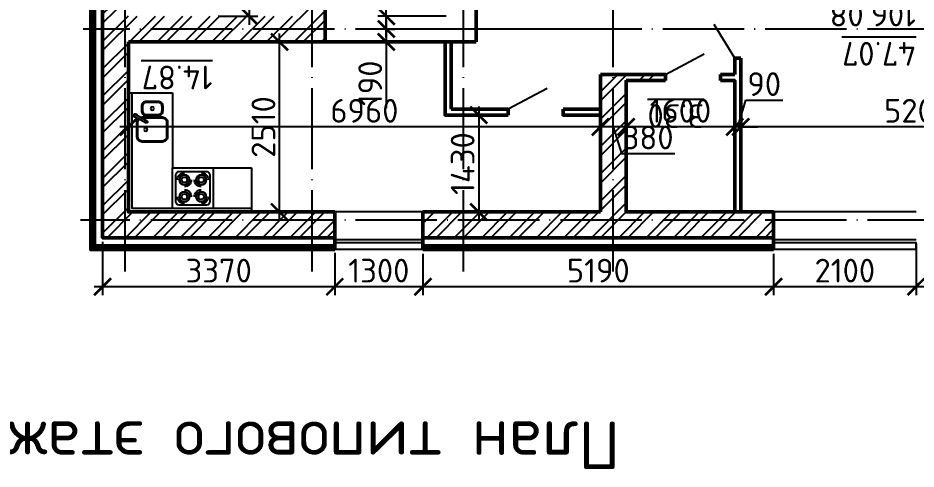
# Model space of a CAD drawing. Header units: millimetres. Extents: x -121275 to -95372, y 16759 to 40426.
# Drawn here: x -119570 to -119437.5, y 38621.2 to 38687.7 of the extents above; entities that cross this region are included whole.
import ezdxf

# ---------------------------------------------------------------- set-up
doc = ezdxf.new("R2010")
doc.units = ezdxf.units.MM
doc.header["$LTSCALE"] = 0.5
doc.linetypes.add('ACAD_ISO04W100', pattern=[30, 24, -3, 0, -3])
for name, color, linetype in [('kuhnja', 190, 'Continuous'), ('оси', 7, 'ACAD_ISO04W100'), ('размеры', 7, 'Continuous'), ('тонкие', 7, 'Continuous')]:
    doc.layers.add(name, color=color, linetype=linetype)
doc.layers.add('построения', color=6, linetype='Continuous', lineweight=25)
doc.layers.add('ТОНКИЕе', color=7, linetype='Continuous', lineweight=25)
doc.styles.add('Наклонный', font='isocpeur.ttf', dxfattribs={"height": 3.5})
doc.dimstyles.new('СТРОИТЕЛЬНЫЙ', dxfattribs={"dimtxt": 3.5, "dimasz": 2.5, "dimexe": 1.25, "dimexo": 0.625, "dimtad": 1, "dimdec": 0, "dimlfac": 100, "dimdsep": 46, "dimtxsty": 'Наклонный', "dimblk1": 'ARCHTICK', "dimblk2": 'ARCHTICK', "dimsah": 1, "dimcen": 0, "dimdle": 1.25, "dimadec": 0, "dimazin": 0, "dimtfac": 0.75, "dimtdec": 0, "dimtmove": 0, "dimatfit": 3, "dimldrblk": 'ARCHTICK', "dimfxl": 1, "dimtolj": 1, "dimtzin": 0, "dimarcsym": 0})

# ---------------------------------------------------------------- blocks, each defined once
blk = doc.blocks.new('_ArchTick')
at = {"color": 0, "linetype": 'ByBlock', "const_width": 0.15}
blk.add_lwpolyline([(-0.5, -0.5), (0.5, 0.5)], dxfattribs=at)
blk = doc.blocks.new('*D1319')
at = {"layer": 'Defpoints', "color": 0, "transparency": 16777216}
for p in [(-119481.41, 38686.1), (-119528.59, 38684.2), (-119515.65, 38684.2)]:
    blk.add_point(p, dxfattribs=at)
at = {"layer": 'размеры', "color": 0, "lineweight": -2, "transparency": 16777216}
for p, q in [((-119515.65, 38687.35), (-119515.65, 38684.2)), ((-119482.04, 38686.1), (-119516.9, 38686.1)), ((-119527.97, 38684.2), (-119514.4, 38684.2)), ((-119515.65, 38684.2), (-119515.65, 38674.5))]:
    blk.add_line(p, q, dxfattribs=at)
at = {"layer": 'размеры', "color": 0, "lineweight": -2, "transparency": 16777216, "xscale": 2.5, "yscale": 2.5, "zscale": 2.5}
for p, rotation in [((-119515.65, 38686.1), 90), ((-119515.65, 38684.2), 270)]:
    blk.add_blockref('_ArchTick', p, dxfattribs=dict(at, rotation=rotation))
at = {"layer": 'размеры', "color": 0, "transparency": 16777216, "insert": (-119518.02, 38678.1), "char_height": 3.5, "attachment_point": 5, "rotation": 90, "style": 'Наклонный'}
blk.add_mtext('\\A1;190', dxfattribs=at)
blk = doc.blocks.new('*D1320')
at = {"layer": 'Defpoints', "color": 0, "transparency": 16777216}
for p in [(-119515.65, 38688), (-119506.18, 38688), (-119515.65, 38686.1)]:
    blk.add_point(p, dxfattribs=at)
at = {"layer": 'размеры', "color": 0, "lineweight": -2, "transparency": 16777216}
for p, q in [((-119515.65, 38688), (-119515.65, 38697.7)), ((-119506.8, 38688), (-119516.9, 38688)), ((-119515.65, 38684.85), (-119515.65, 38688)), ((-119515.02, 38686.1), (-119514.4, 38686.1))]:
    blk.add_line(p, q, dxfattribs=at)
at = {"layer": 'размеры', "color": 0, "lineweight": -2, "transparency": 16777216, "xscale": 2.5, "yscale": 2.5, "zscale": 2.5}
for p, rotation in [((-119515.65, 38688), 90), ((-119515.65, 38686.1), 270)]:
    blk.add_blockref('_ArchTick', p, dxfattribs=dict(at, rotation=rotation))
at = {"layer": 'размеры', "color": 0, "transparency": 16777216, "insert": (-119518.02, 38694.1), "char_height": 3.5, "attachment_point": 5, "rotation": 90, "style": 'Наклонный'}
blk.add_mtext('\\A1;190', dxfattribs=at)
blk = doc.blocks.new('16')
at = {"layer": 'kuhnja', "color": 6, "linetype": 'Continuous'}
for p, q in [((1575831, -196148), (1574071, -196148)), ((1574071, -196148), (1574071, -196798)), ((1574071, -196198), (1575781, -196198)), ((1575781, -197965), (1575781, -196198)), ((1575831, -197965), (1575831, -196148)), ((1574071, -196798), (1575181, -196798)), ((1575181, -196798), (1575181, -197965)), ((1575181, -197965), (1575831, -197965))]:
    blk.add_line(p, q, dxfattribs=at)
at = {"layer": 'kuhnja', "color": 6}
for p, q in [((1574393, -196257), (1574489, -196423)), ((1574419, -196242), (1574515, -196408))]:
    blk.add_line(p, q, dxfattribs=at)
at = {"layer": 'kuhnja', "color": 6, "ltscale": 600}
for p, q in [((1575181, -196798), (1575181, -197398)), ((1575781, -196798), (1575181, -196798)), ((1575781, -197398), (1575781, -196798)), ((1575231, -196898), (1575231, -197298)), ((1575681, -196848), (1575281, -196848)), ((1575731, -197298), (1575731, -196898)), ((1575181, -197398), (1575781, -197398)), ((1575281, -197348), (1575681, -197348))]:
    blk.add_line(p, q, dxfattribs=at)
at = {"layer": 'kuhnja', "color": 6}
for points in [[(1574273, -196339), (1574333, -196339, -0.414214), (1574408, -196414), (1574408, -196584, -0.414214), (1574333, -196659), (1574273, -196659, -0.414214), (1574198, -196584), (1574198, -196414, -0.414214)], [(1574273, -196354), (1574333, -196354, -0.414214), (1574393, -196414), (1574393, -196584, -0.414214), (1574333, -196644), (1574273, -196644, -0.414214), (1574213, -196584), (1574213, -196414, -0.414214)]]:
    blk.add_lwpolyline(points, format="xyb", close=True, dxfattribs=at)
for points in [[(1574432, -196325, 0.084828), (1574428, -196349), (1574428, -196649, 0.414214), (1574503, -196724)], [(1574443, -196344, 0.024245), (1574443, -196349), (1574443, -196649, 0.414214), (1574503, -196709)], [(1574503, -196724), (1574723, -196724, 0.414214), (1574798, -196649), (1574798, -196349, 0.414214), (1574723, -196274), (1574503, -196274, 0.19677), (1574450, -196296)], [(1574503, -196709), (1574723, -196709, 0.414214), (1574783, -196649), (1574783, -196349, 0.414214), (1574723, -196289), (1574503, -196289, 0.213804), (1574458, -196309)]]:
    blk.add_lwpolyline(points, format="xyb", dxfattribs=at)
for centre in [(1574613, -196404), (1574303, -196499)]:
    blk.add_circle(centre, 25, dxfattribs=at)
at = {"layer": 'kuhnja', "color": 6, "ltscale": 600}
for centre in [(1575356, -196973), (1575606, -196973), (1575356, -197223), (1575606, -197223)]:
    blk.add_circle(centre, 75, dxfattribs=at)
at = {"layer": 'kuhnja', "color": 6}
for centre, radius, start, end in [((1574406, -196249), 25, 336.8699, 263.1301), ((1574406, -196249), 15, 30, 210), ((1574502, -196416), 15, 210, 30)]:
    blk.add_arc(centre, radius, start, end, dxfattribs=at)
at = {"layer": 'kuhnja', "color": 6, "ltscale": 600}
for centre, radius, start, end in [((1575281, -196898), 50, 90, 180), ((1575348, -196966), 93, 85.4974, 184.5026), ((1575356, -196973), 73.8, 0, 180), ((1575606, -196973), 73.8, 0, 180), ((1575613, -196966), 93, 355.4974, 94.5026), ((1575681, -196898), 50, 0, 90), ((1575356, -196973), 73.8, 180, 0), ((1575356, -196973), 41.3, 0, 180), ((1575356, -196973), 41.3, 180, 0), ((1575363, -196981), 93, 265.4974, 4.5026), ((1575598, -196981), 93, 175.4974, 274.5026), ((1575606, -196973), 73.8, 180, 0), ((1575606, -196973), 41.3, 0, 180), ((1575606, -196973), 41.3, 180, 0), ((1575356, -197223), 73.8, 0, 180), ((1575356, -197223), 41.3, 0, 180), ((1575363, -197216), 93, 355.4974, 94.5026), ((1575598, -197216), 93, 85.4974, 184.5026), ((1575606, -197223), 73.8, 0, 180), ((1575606, -197223), 41.3, 0, 180), ((1575281, -197298), 50, 180, 270), ((1575348, -197231), 93, 175.4974, 274.5026), ((1575356, -197223), 73.8, 180, 0), ((1575356, -197223), 41.3, 180, 0), ((1575606, -197223), 73.8, 180, 0), ((1575606, -197223), 41.3, 180, 0), ((1575613, -197231), 93, 265.4974, 4.5026), ((1575681, -197298), 50, 270, 0)]:
    blk.add_arc(centre, radius, start, end, dxfattribs=at)
blk = doc.blocks.new('*D1347')
at = {"layer": 'Defpoints', "color": 0, "transparency": 16777216}
for p in [(-119389.28, 38655.3), (-119437.53, 38655.05), (-119437.53, 38648.07)]:
    blk.add_point(p, dxfattribs=at)
at = {"layer": 'размеры', "color": 0, "lineweight": -2, "transparency": 16777216}
for p, q in [((-119437.53, 38654.43), (-119437.53, 38646.82)), ((-119389.28, 38654.68), (-119389.28, 38646.82)), ((-119388.03, 38648.07), (-119438.78, 38648.07))]:
    blk.add_line(p, q, dxfattribs=at)
at = {"layer": 'размеры', "color": 0, "lineweight": -2, "transparency": 16777216, "xscale": 2.5, "yscale": 2.5, "zscale": 2.5, "rotation": 180}
blk.add_blockref('_ArchTick', (-119437.53, 38648.07), dxfattribs=at)
at = {"layer": 'размеры', "color": 0, "lineweight": -2, "transparency": 16777216, "xscale": 2.5, "yscale": 2.5, "zscale": 2.5}
blk.add_blockref('_ArchTick', (-119389.28, 38648.07), dxfattribs=at)
at = {"layer": 'размеры', "color": 0, "transparency": 16777216, "insert": (-119413.4, 38650.45), "char_height": 3.5, "attachment_point": 5, "style": 'Наклонный'}
blk.add_mtext('\\A1;4800', dxfattribs=at)
blk = doc.blocks.new('*D1348')
at = {"layer": 'Defpoints', "color": 0, "transparency": 16777216}
for p in [(-119437.53, 38655.05), (-119458.53, 38653.55), (-119458.53, 38648.07)]:
    blk.add_point(p, dxfattribs=at)
at = {"layer": 'размеры', "color": 0, "lineweight": -2, "transparency": 16777216}
for p, q in [((-119437.53, 38654.43), (-119437.53, 38646.82)), ((-119458.53, 38652.93), (-119458.53, 38646.82)), ((-119436.28, 38648.07), (-119459.78, 38648.07))]:
    blk.add_line(p, q, dxfattribs=at)
at = {"layer": 'размеры', "color": 0, "lineweight": -2, "transparency": 16777216, "xscale": 2.5, "yscale": 2.5, "zscale": 2.5, "rotation": 180}
blk.add_blockref('_ArchTick', (-119458.53, 38648.07), dxfattribs=at)
at = {"layer": 'размеры', "color": 0, "lineweight": -2, "transparency": 16777216, "xscale": 2.5, "yscale": 2.5, "zscale": 2.5}
blk.add_blockref('_ArchTick', (-119437.53, 38648.07), dxfattribs=at)
at = {"layer": 'размеры', "color": 0, "transparency": 16777216, "insert": (-119448.03, 38650.45), "char_height": 3.5, "attachment_point": 5, "style": 'Наклонный'}
blk.add_mtext('\\A1;2100', dxfattribs=at)
blk = doc.blocks.new('*D1349')
at = {"layer": 'Defpoints', "color": 0, "transparency": 16777216}
for p in [(-119510.25, 38653.55), (-119458.53, 38653.55), (-119510.25, 38648.07)]:
    blk.add_point(p, dxfattribs=at)
at = {"layer": 'размеры', "color": 0, "lineweight": -2, "transparency": 16777216}
for p, q in [((-119510.25, 38652.93), (-119510.25, 38646.82)), ((-119458.53, 38652.93), (-119458.53, 38646.82)), ((-119457.28, 38648.07), (-119511.5, 38648.07))]:
    blk.add_line(p, q, dxfattribs=at)
at = {"layer": 'размеры', "color": 0, "lineweight": -2, "transparency": 16777216, "xscale": 2.5, "yscale": 2.5, "zscale": 2.5, "rotation": 180}
blk.add_blockref('_ArchTick', (-119510.25, 38648.07), dxfattribs=at)
at = {"layer": 'размеры', "color": 0, "lineweight": -2, "transparency": 16777216, "xscale": 2.5, "yscale": 2.5, "zscale": 2.5}
blk.add_blockref('_ArchTick', (-119458.53, 38648.07), dxfattribs=at)
at = {"layer": 'размеры', "color": 0, "transparency": 16777216, "insert": (-119484.39, 38650.45), "char_height": 3.5, "attachment_point": 5, "style": 'Наклонный'}
blk.add_mtext('\\A1;5190', dxfattribs=at)
blk = doc.blocks.new('*D1350')
at = {"layer": 'Defpoints', "color": 0, "transparency": 16777216}
for p in [(-119523.25, 38653.7), (-119510.25, 38653.55), (-119523.25, 38648.07)]:
    blk.add_point(p, dxfattribs=at)
at = {"layer": 'размеры', "color": 0, "lineweight": -2, "transparency": 16777216}
for p, q in [((-119523.25, 38653.08), (-119523.25, 38646.82)), ((-119510.25, 38652.93), (-119510.25, 38646.82)), ((-119509, 38648.07), (-119524.5, 38648.07))]:
    blk.add_line(p, q, dxfattribs=at)
at = {"layer": 'размеры', "color": 0, "lineweight": -2, "transparency": 16777216, "xscale": 2.5, "yscale": 2.5, "zscale": 2.5, "rotation": 180}
blk.add_blockref('_ArchTick', (-119523.25, 38648.07), dxfattribs=at)
at = {"layer": 'размеры', "color": 0, "lineweight": -2, "transparency": 16777216, "xscale": 2.5, "yscale": 2.5, "zscale": 2.5}
blk.add_blockref('_ArchTick', (-119510.25, 38648.07), dxfattribs=at)
at = {"layer": 'размеры', "color": 0, "transparency": 16777216, "insert": (-119516.75, 38650.45), "char_height": 3.5, "attachment_point": 5, "style": 'Наклонный'}
blk.add_mtext('\\A1;1300', dxfattribs=at)
blk = doc.blocks.new('*D1351')
at = {"layer": 'Defpoints', "color": 0, "transparency": 16777216}
for p in [(-119557.48, 38655.3), (-119523.25, 38653.7), (-119557.48, 38648.07)]:
    blk.add_point(p, dxfattribs=at)
at = {"layer": 'размеры', "color": 0, "lineweight": -2, "transparency": 16777216}
for p, q in [((-119557.48, 38654.68), (-119557.48, 38646.82)), ((-119523.25, 38653.08), (-119523.25, 38646.82)), ((-119522, 38648.07), (-119558.73, 38648.07))]:
    blk.add_line(p, q, dxfattribs=at)
at = {"layer": 'размеры', "color": 0, "lineweight": -2, "transparency": 16777216, "xscale": 2.5, "yscale": 2.5, "zscale": 2.5, "rotation": 180}
blk.add_blockref('_ArchTick', (-119557.48, 38648.07), dxfattribs=at)
at = {"layer": 'размеры', "color": 0, "lineweight": -2, "transparency": 16777216, "xscale": 2.5, "yscale": 2.5, "zscale": 2.5}
blk.add_blockref('_ArchTick', (-119523.25, 38648.07), dxfattribs=at)
at = {"layer": 'размеры', "color": 0, "transparency": 16777216, "insert": (-119540.36, 38650.45), "char_height": 3.5, "attachment_point": 5, "style": 'Наклонный'}
blk.add_mtext('\\A1;3370', dxfattribs=at)
blk = doc.blocks.new('*D1399')
at = {"layer": 'Defpoints', "color": 0, "transparency": 16777216}
for p in [(-119463.38, 38671.66), (-119463.38, 38659.1), (-119411.38, 38659.1)]:
    blk.add_point(p, dxfattribs=at)
at = {"layer": 'размеры', "color": 0, "lineweight": -2, "transparency": 16777216}
for p, q in [((-119463.38, 38659.73), (-119463.38, 38672.91)), ((-119411.38, 38659.73), (-119411.38, 38672.91)), ((-119410.13, 38671.66), (-119464.63, 38671.66))]:
    blk.add_line(p, q, dxfattribs=at)
at = {"layer": 'размеры', "color": 0, "lineweight": -2, "transparency": 16777216, "xscale": 2.5, "yscale": 2.5, "zscale": 2.5, "rotation": 180}
blk.add_blockref('_ArchTick', (-119463.38, 38671.66), dxfattribs=at)
at = {"layer": 'размеры', "color": 0, "lineweight": -2, "transparency": 16777216, "xscale": 2.5, "yscale": 2.5, "zscale": 2.5}
blk.add_blockref('_ArchTick', (-119411.38, 38671.66), dxfattribs=at)
at = {"layer": 'размеры', "color": 0, "transparency": 16777216, "insert": (-119437.38, 38674.04), "char_height": 3.5, "attachment_point": 5, "style": 'Наклонный'}
blk.add_mtext('\\A1;5200', dxfattribs=at)
blk = doc.blocks.new('*D1400')
at = {"layer": 'Defpoints', "color": 0, "transparency": 16777216}
for p in [(-119464.28, 38671.66), (-119464.28, 38671.66), (-119463.38, 38659.1)]:
    blk.add_point(p, dxfattribs=at)
at = {"layer": 'размеры', "color": 0, "lineweight": -2, "transparency": 16777216}
for p, q in [((-119463.83, 38671.66), (-119462.64, 38675.6)), ((-119462.64, 38675.6), (-119457.19, 38675.6)), ((-119464.28, 38672.29), (-119464.28, 38672.91)), ((-119463.38, 38659.73), (-119463.38, 38672.91)), ((-119464.28, 38671.66), (-119466.78, 38671.66)), ((-119463.38, 38671.66), (-119464.28, 38671.66)), ((-119463.38, 38671.66), (-119464.28, 38671.66)), ((-119463.38, 38671.66), (-119460.88, 38671.66))]:
    blk.add_line(p, q, dxfattribs=at)
at = {"layer": 'размеры', "color": 0, "lineweight": -2, "transparency": 16777216, "xscale": 2.5, "yscale": 2.5, "zscale": 2.5}
blk.add_blockref('_ArchTick', (-119464.28, 38671.66), dxfattribs=at)
at = {"layer": 'размеры', "color": 0, "lineweight": -2, "transparency": 16777216, "xscale": 2.5, "yscale": 2.5, "zscale": 2.5, "rotation": 180}
blk.add_blockref('_ArchTick', (-119463.38, 38671.66), dxfattribs=at)
at = {"layer": 'размеры', "color": 0, "transparency": 16777216, "insert": (-119459.92, 38677.98), "char_height": 3.5, "attachment_point": 5, "style": 'Наклонный'}
blk.add_mtext('\\A1;90', dxfattribs=at)
blk = doc.blocks.new('*D1401')
at = {"layer": 'Defpoints', "color": 0, "transparency": 16777216}
for p in [(-119480.28, 38671.66), (-119464.28, 38671.66), (-119480.28, 38668.8)]:
    blk.add_point(p, dxfattribs=at)
at = {"layer": 'размеры', "color": 0, "lineweight": -2, "transparency": 16777216}
for p, q in [((-119480.28, 38669.43), (-119480.28, 38672.91)), ((-119464.28, 38672.29), (-119464.28, 38672.91)), ((-119463.03, 38671.66), (-119481.53, 38671.66))]:
    blk.add_line(p, q, dxfattribs=at)
at = {"layer": 'размеры', "color": 0, "lineweight": -2, "transparency": 16777216, "xscale": 2.5, "yscale": 2.5, "zscale": 2.5, "rotation": 180}
blk.add_blockref('_ArchTick', (-119480.28, 38671.66), dxfattribs=at)
at = {"layer": 'размеры', "color": 0, "lineweight": -2, "transparency": 16777216, "xscale": 2.5, "yscale": 2.5, "zscale": 2.5}
blk.add_blockref('_ArchTick', (-119464.28, 38671.66), dxfattribs=at)
at = {"layer": 'размеры', "color": 0, "transparency": 16777216, "insert": (-119472.28, 38674.04), "char_height": 3.5, "attachment_point": 5, "style": 'Наклонный'}
blk.add_mtext('\\A1;1600', dxfattribs=at)
blk = doc.blocks.new('*D1402')
at = {"layer": 'Defpoints', "color": 0, "transparency": 16777216}
for p in [(-119484.08, 38673.4), (-119484.08, 38671.66), (-119480.28, 38668.8)]:
    blk.add_point(p, dxfattribs=at)
at = {"layer": 'размеры', "color": 0, "lineweight": -2, "transparency": 16777216}
for p, q in [((-119484.08, 38672.78), (-119484.08, 38670.41)), ((-119480.28, 38669.43), (-119480.28, 38672.91)), ((-119479.03, 38671.66), (-119485.33, 38671.66)), ((-119482.18, 38671.66), (-119480.99, 38667.73)), ((-119480.99, 38667.73), (-119473.09, 38667.73))]:
    blk.add_line(p, q, dxfattribs=at)
at = {"layer": 'размеры', "color": 0, "lineweight": -2, "transparency": 16777216, "xscale": 2.5, "yscale": 2.5, "zscale": 2.5, "rotation": 180}
blk.add_blockref('_ArchTick', (-119484.08, 38671.66), dxfattribs=at)
at = {"layer": 'размеры', "color": 0, "lineweight": -2, "transparency": 16777216, "xscale": 2.5, "yscale": 2.5, "zscale": 2.5}
blk.add_blockref('_ArchTick', (-119480.28, 38671.66), dxfattribs=at)
at = {"layer": 'размеры', "color": 0, "transparency": 16777216, "insert": (-119477.04, 38670.1), "char_height": 3.5, "attachment_point": 5, "style": 'Наклонный'}
blk.add_mtext('\\A1;380', dxfattribs=at)
blk = doc.blocks.new('*D1403')
at = {"layer": 'Defpoints', "color": 0, "transparency": 16777216}
for p in [(-119484.08, 38673.4), (-119553.68, 38671.66), (-119553.68, 38671.65)]:
    blk.add_point(p, dxfattribs=at)
at = {"layer": 'размеры', "color": 0, "lineweight": -2, "transparency": 16777216}
for p, q in [((-119553.68, 38672.28), (-119553.68, 38672.91)), ((-119484.08, 38672.78), (-119484.08, 38670.41)), ((-119482.83, 38671.66), (-119554.93, 38671.66))]:
    blk.add_line(p, q, dxfattribs=at)
at = {"layer": 'размеры', "color": 0, "lineweight": -2, "transparency": 16777216, "xscale": 2.5, "yscale": 2.5, "zscale": 2.5, "rotation": 180}
blk.add_blockref('_ArchTick', (-119553.68, 38671.66), dxfattribs=at)
at = {"layer": 'размеры', "color": 0, "lineweight": -2, "transparency": 16777216, "xscale": 2.5, "yscale": 2.5, "zscale": 2.5}
blk.add_blockref('_ArchTick', (-119484.08, 38671.66), dxfattribs=at)
at = {"layer": 'размеры', "color": 0, "transparency": 16777216, "insert": (-119518.88, 38674.04), "char_height": 3.5, "attachment_point": 5, "style": 'Наклонный'}
blk.add_mtext('\\A1;6960', dxfattribs=at)
blk = doc.blocks.new('*D1421')
at = {"layer": 'Defpoints', "color": 0, "transparency": 16777216}
for p in [(-119539.44, 38703), (-119541.08, 38688), (-119535.86, 38688)]:
    blk.add_point(p, dxfattribs=at)
at = {"layer": 'размеры', "color": 0, "lineweight": -2, "transparency": 16777216}
for p, q in [((-119535.86, 38704.25), (-119535.86, 38686.75)), ((-119538.82, 38703), (-119534.61, 38703)), ((-119540.45, 38688), (-119534.61, 38688))]:
    blk.add_line(p, q, dxfattribs=at)
at = {"layer": 'размеры', "color": 0, "lineweight": -2, "transparency": 16777216, "xscale": 2.5, "yscale": 2.5, "zscale": 2.5}
for p, rotation in [((-119535.86, 38703), 90), ((-119535.86, 38688), 270)]:
    blk.add_blockref('_ArchTick', p, dxfattribs=dict(at, rotation=rotation))
at = {"layer": 'размеры', "color": 0, "transparency": 16777216, "insert": (-119538.23, 38695.5), "char_height": 3.5, "attachment_point": 5, "rotation": 90, "style": 'Наклонный'}
blk.add_mtext('\\A1;1500', dxfattribs=at)
blk = doc.blocks.new('*D1440')
at = {"layer": 'Defpoints', "color": 0, "transparency": 16777216}
for p in [(-119506.98, 38673.4), (-119510.25, 38659.1), (-119502.01, 38659.1)]:
    blk.add_point(p, dxfattribs=at)
at = {"layer": 'размеры', "color": 0, "lineweight": -2, "transparency": 16777216}
for p, q in [((-119502.01, 38674.65), (-119502.01, 38657.85)), ((-119506.35, 38673.4), (-119500.76, 38673.4)), ((-119509.63, 38659.1), (-119500.76, 38659.1))]:
    blk.add_line(p, q, dxfattribs=at)
at = {"layer": 'размеры', "color": 0, "lineweight": -2, "transparency": 16777216, "xscale": 2.5, "yscale": 2.5, "zscale": 2.5}
for p, rotation in [((-119502.01, 38673.4), 90), ((-119502.01, 38659.1), 270)]:
    blk.add_blockref('_ArchTick', p, dxfattribs=dict(at, rotation=rotation))
at = {"layer": 'размеры', "color": 0, "transparency": 16777216, "insert": (-119504.39, 38666.25), "char_height": 3.5, "attachment_point": 5, "rotation": 90, "style": 'Наклонный'}
blk.add_mtext('\\A1;1430', dxfattribs=at)
blk = doc.blocks.new('*D1441')
at = {"layer": 'Defpoints', "color": 0, "transparency": 16777216}
for p in [(-119531.4, 38684.2), (-119521.18, 38684.2), (-119523.25, 38659.1)]:
    blk.add_point(p, dxfattribs=at)
at = {"layer": 'размеры', "color": 0, "lineweight": -2, "transparency": 16777216}
for p, q in [((-119531.4, 38657.85), (-119531.4, 38685.45)), ((-119521.81, 38684.2), (-119532.65, 38684.2)), ((-119523.88, 38659.1), (-119532.65, 38659.1))]:
    blk.add_line(p, q, dxfattribs=at)
at = {"layer": 'размеры', "color": 0, "lineweight": -2, "transparency": 16777216, "xscale": 2.5, "yscale": 2.5, "zscale": 2.5}
for p, rotation in [((-119531.4, 38684.2), 90), ((-119531.4, 38659.1), 270)]:
    blk.add_blockref('_ArchTick', p, dxfattribs=dict(at, rotation=rotation))
at = {"layer": 'размеры', "color": 0, "transparency": 16777216, "insert": (-119533.77, 38671.65), "char_height": 3.5, "attachment_point": 5, "rotation": 90, "style": 'Наклонный'}
blk.add_mtext('\\A1;2510', dxfattribs=at)

msp = doc.modelspace()

# ---------------------------------------------------------------- hatches: boundary and pattern name
at = {"layer": 'тонкие', "transparency": 33554687}
h = msp.add_hatch(dxfattribs=at)
h.set_pattern_fill('ANSI32', color=6, scale=0.3, angle=180)
h.set_pattern_definition([(225, (-239619.492, 77178.1024), (2.02055763, -2.02055763), []), (225, (-239620.839, 77178.1024), (2.02055763, -2.02055763), [])])
h.paths.add_polyline_path([(-119482.176, 38655.303), (-119458.528, 38655.303), (-119458.528, 38657.903), (-119482.176, 38657.903)])
h.paths.add_polyline_path([(-119504.276, 38655.303), (-119482.176, 38655.303), (-119482.176, 38657.903), (-119504.276, 38657.903)])
h.paths.add_polyline_path([(-119482.176, 38657.903), (-119458.528, 38657.903), (-119458.528, 38659.103), (-119463.376, 38659.103), (-119480.276, 38659.103), (-119480.276, 38678.503), (-119474.491, 38678.503), (-119474.491, 38679.403), (-119480.276, 38679.403), (-119482.176, 38679.403)])
h.paths.add_polyline_path([(-119504.276, 38657.903), (-119482.176, 38657.903), (-119482.176, 38679.403), (-119484.076, 38679.403), (-119484.076, 38659.103), (-119504.276, 38659.103)])
h.paths.add_polyline_path([(-119510.25, 38655.303), (-119504.276, 38655.303), (-119504.276, 38657.903), (-119510.25, 38657.903)])
h.paths.add_polyline_path([(-119510.25, 38657.903), (-119504.276, 38657.903), (-119504.276, 38659.103), (-119506.076, 38659.103), (-119510.25, 38659.103), (-119510.25, 38658.549)])
h.paths.add_polyline_path([(-119526.576, 38655.303), (-119523.25, 38655.303), (-119523.25, 38657.903), (-119526.576, 38657.903)])
h.paths.add_polyline_path([(-119526.576, 38657.903), (-119523.25, 38657.903), (-119523.25, 38659.103), (-119526.576, 38659.103)])
h.paths.add_polyline_path([(-119554.176, 38655.303), (-119526.576, 38655.303), (-119526.576, 38657.903), (-119554.176, 38657.903)])
h.paths.add_polyline_path([(-119554.176, 38657.903), (-119526.576, 38657.903), (-119526.576, 38659.103), (-119553.676, 38659.103), (-119553.676, 38684.203), (-119524.69, 38684.203), (-119524.69, 38686.103), (-119554.176, 38686.103)])
h.paths.add_polyline_path([(-119557.476, 38655.303), (-119554.176, 38655.303), (-119554.176, 38657.903), (-119557.476, 38657.903)])
h.paths.add_polyline_path([(-119557.476, 38659.203), (-119557.476, 38657.903), (-119554.176, 38657.903), (-119554.176, 38686.103), (-119557.476, 38686.103)])
h.paths.add_polyline_path([(-119557.476, 38686.103), (-119554.176, 38686.103), (-119554.176, 38690.772), (-119557.476, 38690.772), (-119557.476, 38689.772)])
h.paths.add_polyline_path([(-119554.176, 38686.103), (-119524.676, 38686.103), (-119524.676, 38705.303), (-119528.476, 38705.303), (-119528.476, 38703.003), (-119528.476, 38688.003), (-119553.676, 38688.003), (-119553.676, 38690.772), (-119554.176, 38690.772)])
h.paths.add_polyline_path([(-119557.476, 38698.772), (-119554.176, 38698.772), (-119554.176, 38705.303), (-119564.641, 38705.303), (-119564.641, 38702.703), (-119557.476, 38702.703)])
h.paths.add_polyline_path([(-119554.176, 38698.772), (-119553.676, 38698.772), (-119553.676, 38705.303), (-119554.176, 38705.303)], flags=17)

# ---------------------------------------------------------------- linework, layer by layer
at = {"layer": 'оси', "color": 0}
for points in [[(-119554.176, 38650.303), (-119554.176, 38840.303)], [(-119526.576, 38650.303), (-119526.576, 38840.303)], [(-119504.276, 38650.303), (-119504.276, 38840.303)], [(-119482.176, 38650.303), (-119482.176, 38766.303)], [(-119402.479, 38686.103), (-119560.344, 38686.103)], [(-119402.479, 38657.903), (-119560.737, 38657.903)]]:
    msp.add_lwpolyline(points, dxfattribs=at)
at = {"layer": 'построения', "lineweight": 50}
for p, q in [((-119524.676, 38684.203), (-119524.676, 38716.703)), ((-119502.376, 38684.203), (-119502.376, 38706.555)), ((-119553.676, 38684.203), (-119503.508, 38684.203)), ((-119503.508, 38684.203), (-119504.276, 38684.203)), ((-119504.276, 38684.203), (-119502.376, 38684.203))]:
    msp.add_line(p, q, dxfattribs=at)
for points in [[(-119502.376, 38684.203), (-119502.376, 38716.703), (-119509.916, 38716.703)], [(-119557.476, 38690.772), (-119557.476, 38659.203), (-119557.476, 38655.303), (-119523.25, 38655.303)], [(-119553.676, 38684.203), (-119553.676, 38659.103), (-119553.676, 38659.103), (-119553.676, 38659.103), (-119523.25, 38659.103)], [(-119484.076, 38659.103), (-119484.076, 38679.403)], [(-119480.276, 38678.503), (-119480.276, 38659.103), (-119480.276, 38659.103)], [(-119510.25, 38659.103), (-119484.076, 38659.103)], [(-119480.276, 38659.103), (-119458.528, 38659.103)], [(-119510.25, 38655.303), (-119458.528, 38655.303)]]:
    msp.add_lwpolyline(points, dxfattribs=at)
at = {"layer": 'ТОНКИЕе', "color": 6, "lineweight": 50}
for points in [[(-119523.25, 38653.553), (-119559.076, 38653.553), (-119559.226, 38653.553), (-119559.226, 38690.772)], [(-119523.25, 38653.703), (-119558.676, 38653.703), (-119559.076, 38653.703), (-119559.076, 38690.772)], [(-119523.25, 38654.103), (-119557.476, 38654.103), (-119558.676, 38654.103), (-119558.676, 38690.772)], [(-119506.076, 38673.403), (-119506.976, 38673.403), (-119506.976, 38684.203)], [(-119506.076, 38674.303), (-119506.076, 38684.203)], [(-119464.276, 38681.8), (-119464.276, 38679.403)], [(-119464.276, 38679.403), (-119464.276, 38681.8), (-119463.376, 38681.8)], [(-119458.528, 38659.103), (-119463.376, 38659.103), (-119463.376, 38681.8)], [(-119480.276, 38679.403), (-119484.076, 38679.403)], [(-119480.276, 38679.403), (-119474.491, 38679.403)], [(-119466.391, 38679.403), (-119464.276, 38679.403)], [(-119466.391, 38678.503), (-119466.391, 38679.403)], [(-119474.491, 38678.503), (-119480.276, 38678.503), (-119480.276, 38678.503)], [(-119464.276, 38659.103), (-119464.276, 38678.503), (-119466.391, 38678.503)], [(-119464.276, 38678.503), (-119464.276, 38659.103)], [(-119506.076, 38674.303), (-119497.676, 38674.303)], [(-119497.676, 38674.332), (-119497.676, 38673.403)], [(-119489.576, 38674.303), (-119484.076, 38674.303)], [(-119484.076, 38673.403), (-119489.576, 38673.403), (-119489.576, 38674.303)], [(-119497.676, 38673.403), (-119506.076, 38673.403)], [(-119523.25, 38659.103), (-119523.25, 38653.553)], [(-119510.25, 38653.553), (-119510.25, 38658.549), (-119510.25, 38659.103)], [(-119482.176, 38655.303), (-119458.528, 38655.303)], [(-119458.528, 38654.103), (-119510.25, 38654.103)], [(-119458.528, 38653.703), (-119510.25, 38653.703)], [(-119458.528, 38653.553), (-119510.25, 38653.553)]]:
    msp.add_lwpolyline(points, dxfattribs=at)
at = {"layer": 'ТОНКИЕе', "color": 6}
for points in [[(-119464.276, 38681.8), (-119467.308, 38686.771)], [(-119474.491, 38679.403), (-119468.76, 38682.454)], [(-119497.676, 38674.332), (-119491.945, 38677.382)], [(-119510.25, 38659.103), (-119523.25, 38659.103)], [(-119437.528, 38659.103), (-119458.528, 38659.103)], [(-119510.25, 38653.553), (-119510.25, 38654.553), (-119523.25, 38654.553), (-119523.25, 38654.553), (-119523.25, 38655.053), (-119510.25, 38655.053)], [(-119437.528, 38653.553), (-119437.528, 38654.553), (-119458.528, 38654.553), (-119458.528, 38654.553), (-119458.528, 38655.053), (-119437.528, 38655.053)], [(-119510.25, 38653.553), (-119523.25, 38653.553)], [(-119437.528, 38653.553), (-119458.528, 38653.553)]]:
    msp.add_lwpolyline(points, dxfattribs=at)
at = {"layer": 'ТОНКИЕе', "color": 6, "lineweight": 50}
for points in [[(-119474.491, 38678.503), (-119474.491, 38679.403)], [(-119458.528, 38653.553), (-119458.528, 38659.103)]]:
    msp.add_lwpolyline(points, close=True, dxfattribs=at)

# ---------------------------------------------------------------- block references
at = {"color": 0, "lineweight": 20, "xscale": -0.01, "yscale": 0.01, "zscale": 0.01, "rotation": 90}
msp.add_blockref('16', (-121515.159, 54417.41), dxfattribs=at)

# ---------------------------------------------------------------- texts
at = {"color": 7, "lineweight": 50, "insert": (-119437.535, 38686.503), "char_height": 3.5, "attachment_point": 1, "rotation": 180, "style": 'Наклонный'}
msp.add_mtext_dynamic_manual_height_columns('{\\fISOCPEUR|b1|i0|c204|p34;106.08}', width=10.80253, gutter_width=35, heights=[0], dxfattribs=at)
at = {"color": 7, "char_height": 3.5, "attachment_point": 1, "rotation": 180, "style": 'Наклонный'}
for s, insert in [('{\\fISOCPEUR|b1|i0|c204|p34;\\L47.07}', (-119437.535, 38680.71)), ('{\\fISOCPEUR|b1|i0|c204|p34;\\L14.87}', (-119541.269, 38677.218)), ('{\\fISOCPEUR|b1|i0|c204|p34;\\L3.30}', (-119468.777, 38671.524))]:
    msp.add_mtext_dynamic_manual_height_columns(s, width=11, gutter_width=35, heights=[0], dxfattribs=dict(at, insert=insert))
at = {"layer": 'ТОНКИЕе', "color": 6, "insert": (-119481.131, 38621.208), "char_height": 7, "attachment_point": 1, "rotation": 180, "style": 'Наклонный'}
msp.add_mtext_dynamic_manual_height_columns('План типового этажа М1:100', width=175.86072, gutter_width=35, heights=[0], dxfattribs=at)

# ---------------------------------------------------------------- dimensions: what is measured, and where the dimension line sits
at = {"layer": 'размеры', "color": 6}
for base, p1, p2, angle, picture, middle in [((-119535.857, 38688.003), (-119539.445, 38703.003), (-119541.076, 38688.003), 270, '*D1421', (-119538.232, 38695.503)), ((-119531.396, 38684.203), (-119523.25, 38659.103), (-119521.182, 38684.203), 270, '*D1441', (-119533.771, 38671.653)), ((-119463.376, 38671.663), (-119411.376, 38659.103), (-119463.376, 38659.103), 180, '*D1399', (-119437.376, 38674.038)), ((-119502.015, 38659.103), (-119506.976, 38673.403), (-119510.25, 38659.103), 270, '*D1440', (-119504.39, 38666.253))]:
    dim = msp.add_linear_dim(base=base, p1=p1, p2=p2, angle=angle, dimstyle='СТРОИТЕЛЬНЫЙ', dxfattribs=at)
    dim.commit()
    dim.dimension.update_dxf_attribs({"geometry": picture, "text_midpoint": middle})
at = {"layer": 'размеры'}
for base, p1, p2, picture, middle in [((-119515.647, 38688.003), (-119515.647, 38686.103), (-119506.176, 38688.003), '*D1320', (-119518.022, 38694.103)), ((-119515.647, 38684.203), (-119481.411, 38686.103), (-119528.592, 38684.203), '*D1319', (-119518.022, 38678.103))]:
    dim = msp.add_linear_dim(base=base, p1=p1, p2=p2, angle=270, dimstyle='СТРОИТЕЛЬНЫЙ', dxfattribs=at)
    dim.commit()
    dim.dimension.update_dxf_attribs({"geometry": picture, "text_midpoint": middle})
at = {"layer": 'размеры', "color": 6}
for base, p1, p2, picture, middle in [((-119464.276, 38671.663), (-119463.376, 38659.103), (-119464.276, 38671.663), '*D1400', (-119462.019, 38677.975)), ((-119553.676, 38671.663), (-119484.076, 38673.403), (-119553.676, 38671.653), '*D1403', (-119518.876, 38674.038)), ((-119480.276, 38671.663), (-119464.276, 38671.663), (-119480.276, 38668.803), '*D1401', (-119472.276, 38674.038)), ((-119484.076, 38671.663), (-119480.276, 38668.803), (-119484.076, 38673.403), '*D1402', (-119480.369, 38670.1)), ((-119458.528, 38648.07), (-119437.528, 38655.053), (-119458.528, 38653.553), '*D1348', (-119448.028, 38650.445)), ((-119523.25, 38648.07), (-119510.25, 38653.553), (-119523.25, 38653.703), '*D1350', (-119516.75, 38650.445))]:
    dim = msp.add_linear_dim(base=base, p1=p1, p2=p2, angle=180, dimstyle='СТРОИТЕЛЬНЫЙ', override={"dimtmove": 1}, dxfattribs=at)
    dim.commit()
    dim.dimension.update_dxf_attribs({"geometry": picture, "text_midpoint": middle})
for base, p1, p2, text, picture, middle in [((-119557.476, 38648.07), (-119523.25, 38653.703), (-119557.476, 38655.303), '3370', '*D1351', (-119540.363, 38650.445)), ((-119510.25, 38648.07), (-119458.528, 38653.553), (-119510.25, 38653.553), '5190', '*D1349', (-119484.389, 38650.445))]:
    dim = msp.add_linear_dim(base=base, p1=p1, p2=p2, angle=180, text=text, dimstyle='СТРОИТЕЛЬНЫЙ', override={"dimtmove": 1}, dxfattribs=at)
    dim.commit()
    dim.dimension.update_dxf_attribs({"geometry": picture, "text_midpoint": middle})
dim = msp.add_linear_dim(base=(-119437.528, 38648.07), p1=(-119389.276, 38655.303), p2=(-119437.528, 38655.053), angle=180, text='4800', dimstyle='СТРОИТЕЛЬНЫЙ', dxfattribs=at)
dim.commit()
dim.dimension.update_dxf_attribs({"geometry": '*D1347', "text_midpoint": (-119413.402, 38650.445)})

doc.saveas('drawing.dxf')
